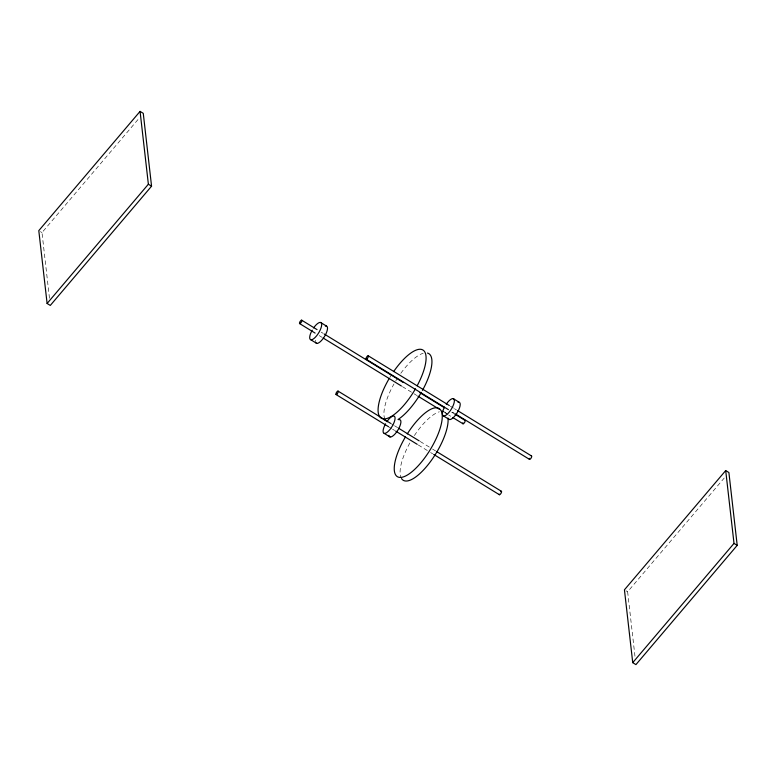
<?xml version="1.0" encoding="UTF-8"?>
<svg xmlns="http://www.w3.org/2000/svg" width="776" height="776" viewBox="0 0 776 776"><rect width="100%" height="100%" fill="white"/><g stroke="black" fill="none" stroke-linecap="round" stroke-linejoin="round"><path stroke-width="0.58" stroke-dasharray="3.88 2.91" d="M49.48 298.275L41.991 232.596L139.37 117.933M634.972 656.253L627.629 591.768L724.231 478.026M450.342 406.168L453.426 408.06M454.455 408.69L456.511 409.951M452.505 412.153L454.552 413.404M321.177 332.147L323.223 333.399M451.632 412.153L453.688 413.414M319.217 335.601L322.302 337.492M402.424 386.632L416.809 395.459M444.541 412.463L447.626 414.355M448.644 414.985L450.701 416.246M390.425 423.221L393.51 425.112M394.528 425.743L397.613 427.634M420.214 441.495L431.514 448.421M432.542 449.052L435.617 450.943M388.466 426.684L391.55 428.575M392.578 429.206L394.635 430.467M418.254 444.958L429.555 451.884M430.583 452.515L432.639 453.776M40.401 231.617L41.991 232.596M626.028 590.788L627.629 591.768M315.56 341.731A9.991 3.482 -58.5 0 1 315.609 340.169M384.945 419.292A39.945 13.91 -58.5 0 1 393.956 384.004M395.712 381.006A39.945 13.91 -58.5 0 1 397.564 378.038M400.804 373.305A39.945 13.91 -58.5 0 1 423.182 353.284M389.853 377.417A39.945 13.91 -58.5 0 1 391.715 374.449M401.609 478.695A39.945 13.91 -58.5 0 1 410.116 442.524M414.365 435.588A39.945 13.91 -58.5 0 1 439.342 411.804M444.493 411.891A39.945 13.91 -58.5 0 1 446.578 413.715"/><path stroke-width="1.16" d="M140.068 111.385L38.8 230.637L47.103 303.474L50.294 305.434L151.562 186.191L143.269 113.344L140.068 111.385L148.371 184.232L47.103 303.474M725.705 470.566L624.438 589.808L632.731 662.655L635.932 664.615L737.2 545.363L728.897 472.526L725.705 470.566L734.009 543.404L632.731 662.655M148.371 184.232L151.562 186.191M734.009 543.404L737.2 545.363M453.262 398.631L459.111 402.22M320.566 322.447L326.415 326.036M368.173 355.767L449.323 405.538M457.539 410.572L531.492 455.939M366.214 359.23L448.392 409.631M455.58 414.035L529.542 459.402M301.66 320.178L317.064 329.625M324.252 334.029L403.355 382.539M419.787 392.627L444.435 407.74M454.707 414.045L464.979 420.34M299.701 323.631L315.114 333.088M323.33 338.123L401.396 386.002M417.837 396.09L439.4 409.311M452.757 417.507L463.029 423.803M443.494 415.946L449.343 419.535M310.798 339.762L316.647 343.351M338.035 391.094L390.425 423.221M398.641 428.265L419.185 440.865M436.645 451.574L501.364 491.266M383.519 419.321L387.428 421.707M336.086 394.557L388.466 426.684M395.663 431.097L417.236 444.328M433.668 454.406L499.404 494.729M384.178 433.377L390.037 436.966M464.504 420.485A1.998 0.698 -58.5 0 1 465.096 421.368A1.998 0.698 -58.5 0 1 463.514 423.667A1.998 0.698 -58.5 0 1 462.913 422.784M500.578 491.644A1.998 0.698 -58.5 0 1 501.568 491.897A1.998 0.698 -58.5 0 1 500.19 494.351A1.998 0.698 -58.5 0 1 499.201 494.089M531.279 455.949A1.998 0.698 -58.5 0 1 531.512 457.248A1.998 0.698 -58.5 0 1 529.93 459.314A1.998 0.698 -58.5 0 1 529.426 458.373M313.572 327.976A9.991 3.482 -58.5 0 1 321.671 325.066A9.991 3.482 -58.5 0 1 312.738 339.335A9.991 3.482 -58.5 0 1 312.185 330.188M325.348 326.095A9.991 3.482 -58.5 0 1 325.028 335.61A9.991 3.482 -58.5 0 1 315.91 342.817M393.636 371.578A39.945 13.91 -58.5 0 1 422.939 350.024A39.945 13.91 -58.5 0 1 417.158 385.769M415.49 388.776A39.945 13.91 -58.5 0 1 381.957 418.526A39.945 13.91 -58.5 0 1 389.261 378.416M427.469 353.061A39.945 13.91 -58.5 0 1 422.464 390.367M421.339 392.365A39.945 13.91 -58.5 0 1 398.001 419.515M407.245 433.949A39.945 13.91 -58.5 0 1 442.252 417.042A39.945 13.91 -58.5 0 1 406.449 475.552A39.945 13.91 -58.5 0 1 405.421 436.936M447.995 418.06A39.945 13.91 -58.5 0 1 429.535 462.855A39.945 13.91 -58.5 0 1 401.609 478.695M441.641 411.396A39.945 13.91 -58.5 0 1 443.63 411.581M386.952 421.591A9.991 3.482 -58.5 0 1 395.052 418.681A9.991 3.482 -58.5 0 1 386.118 432.959A9.991 3.482 -58.5 0 1 385.575 423.803M398.728 419.709A9.991 3.482 -58.5 0 1 397.748 430.35A9.991 3.482 -58.5 0 1 388.941 435.346M446.268 404.16A9.991 3.482 -58.5 0 1 454.377 401.066A9.991 3.482 -58.5 0 1 445.734 415.344A9.991 3.482 -58.5 0 1 444.473 407.128M458.044 402.278A9.991 3.482 -58.5 0 1 457.724 411.794A9.991 3.482 -58.5 0 1 448.606 419.001M300.487 323.262A1.998 0.698 -58.5 0 0 301.806 320.275A1.998 0.698 -58.5 0 0 299.749 322.176A1.998 0.698 -58.5 0 0 300.487 323.262M336.862 394.179A1.998 0.698 -58.5 0 0 338.181 391.201A1.998 0.698 -58.5 0 0 336.134 393.092A1.998 0.698 -58.5 0 0 336.862 394.179M367 358.851A1.998 0.698 -58.5 0 0 368.319 355.874A1.998 0.698 -58.5 0 0 366.262 357.765A1.998 0.698 -58.5 0 0 367 358.851"/></g></svg>
